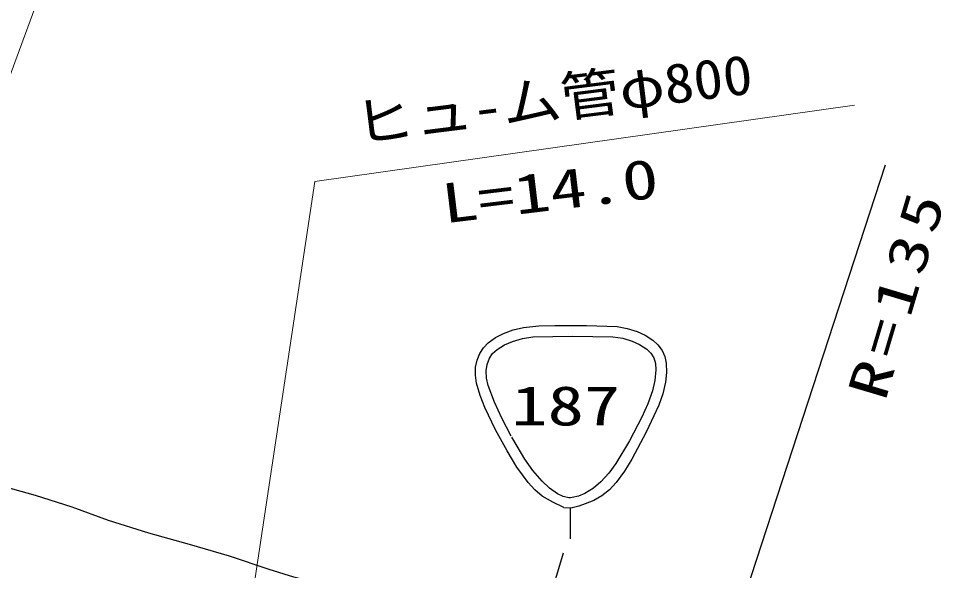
# Model space of a CAD drawing. Units: millimetres, scale not verified. Extents: x 40000 to 680000, y 20000 to 380000.
# Drawn here: x 362456 to 405311, y 292252 to 317856 of the extents above; entities that cross this region are included whole.
import ezdxf
from ezdxf.enums import TextEntityAlignment as Align

# ---------------------------------------------------------------- set-up
doc = ezdxf.new("R2010")
doc.units = ezdxf.units.MM
doc.header["$LTSCALE"] = 1000
for name, color, linetype, lineweight in [('M-BGD', 7, 'Continuous', 25), ('M-BGD-HTXT', 7, 'Continuous', 13), ('M-STR-STRC', 7, 'Continuous', 25)]:
    doc.layers.add(name, color=color, linetype=linetype, lineweight=lineweight)
doc.styles.add('ＭＳ ゴシック', font='')
doc.styles.get('ＭＳ ゴシック').set_extended_font_data('MS Gothic')

msp = doc.modelspace()

# ---------------------------------------------------------------- linework, layer by layer
at = {"layer": 'M-BGD'}
msp.add_line((388918, 269000), (402670, 311071), dxfattribs=at)
msp.add_lwpolyline([(385895, 291449), (383453, 291335), (381006, 291281), (379615, 291300), (378224, 291379), (377301, 291487), (376381, 291655), (375233, 291948), (374087, 292303), (372242, 292913), (370381, 293466), (368496, 293992), (366632, 294576), (364943, 295187), (363249, 295737), (360466, 296504)], dxfattribs=at)
at = {"layer": 'M-BGD-HTXT'}
for p, q in [((360034, 309724), (364529, 321892)), ((401235, 313843), (376204, 310300)), ((376204, 310300), (372122, 283190))]:
    msp.add_line(p, q, dxfattribs=at)
at = {"layer": 'M-STR-STRC'}
for p, q in [((387756, 295183), (388138, 295157)), ((388047, 295132), (388047, 293725)), ((382988, 277148), (387726, 293068))]:
    msp.add_line(p, q, dxfattribs=at)
for points in [[(387756, 295183), (387235, 295416), (386750, 295699), (386403, 295991), (386087, 296339), (385576, 297053), (385114, 297801), (384580, 298784), (384087, 299821), (383861, 300374), (383694, 300939), (383646, 301306), (383658, 301679), (383725, 302007), (383852, 302324), (384022, 302582), (384246, 302812), (384581, 303056), (384946, 303247), (385398, 303411), (385876, 303520), (386588, 303599), (387335, 303620), (388799, 303623), (390215, 303566), (390689, 303482), (391157, 303337), (391526, 303163), (391874, 302933), (392112, 302715), (392307, 302454), (392427, 302177), (392491, 301876), (392505, 301436), (392460, 300994), (392336, 300444), (392157, 299920), (391571, 298677), (390905, 297412), (390565, 296853), (390179, 296334), (389861, 295999), (389506, 295714), (389138, 295500), (388736, 295338), (388440, 295244), (388138, 295157)], [(385313, 298487), (384879, 299322), (384526, 300064), (384232, 300826), (384159, 301168), (384146, 301521), (384191, 301813), (384297, 302094), (384448, 302314), (384652, 302502), (384991, 302718), (385362, 302881), (385831, 303013), (386316, 303086), (388165, 303122), (390026, 303096), (390483, 303026), (390923, 302897), (391265, 302739), (391594, 302520), (391779, 302340), (391917, 302120), (391994, 301848), (392012, 301553), (391964, 301066), (391856, 300592), (391639, 299976), (391361, 299371), (390789, 298274), (390165, 297209), (389841, 296770), (389470, 296370), (389121, 296078), (388724, 295827), (388431, 295699), (388133, 295632), (388055, 295628), (387979, 295631)], [(387979, 295631), (387715, 295688), (387461, 295807), (387080, 296078), (386742, 296392), (386313, 296889), (385933, 297423), (385381, 298354), (385341, 298431)]]:
    msp.add_lwpolyline(points, dxfattribs=at)

# ---------------------------------------------------------------- texts
at = {"layer": 'M-BGD-HTXT', "style": 'ＭＳ ゴシック'}
for s, rotation, width, p in [('ヒュ-ム管φ800', 7.2, 1.1, (378237, 311517)), ('L=14.0', 6.9, 1.35, (382267, 307805))]:
    msp.add_text(s, height=1833, rotation=rotation, dxfattribs=dict(at, width=width)).set_placement(p, align=Align.BOTTOM_LEFT)
at = {"layer": 'M-BGD-HTXT', "insert": (402676, 300041), "char_height": 1833, "attachment_point": 7, "rotation": 73.4, "style": 'ＭＳ ゴシック'}
msp.add_mtext('\\T1.2;\\W1.35;R=135', dxfattribs=at)
at = {"layer": 'M-STR-STRC', "style": 'ＭＳ ゴシック', "width": 1.35}
msp.add_text('187', height=1833, dxfattribs=at).set_placement((385313, 298431), align=Align.BOTTOM_LEFT)

doc.saveas('drawing.dxf')
